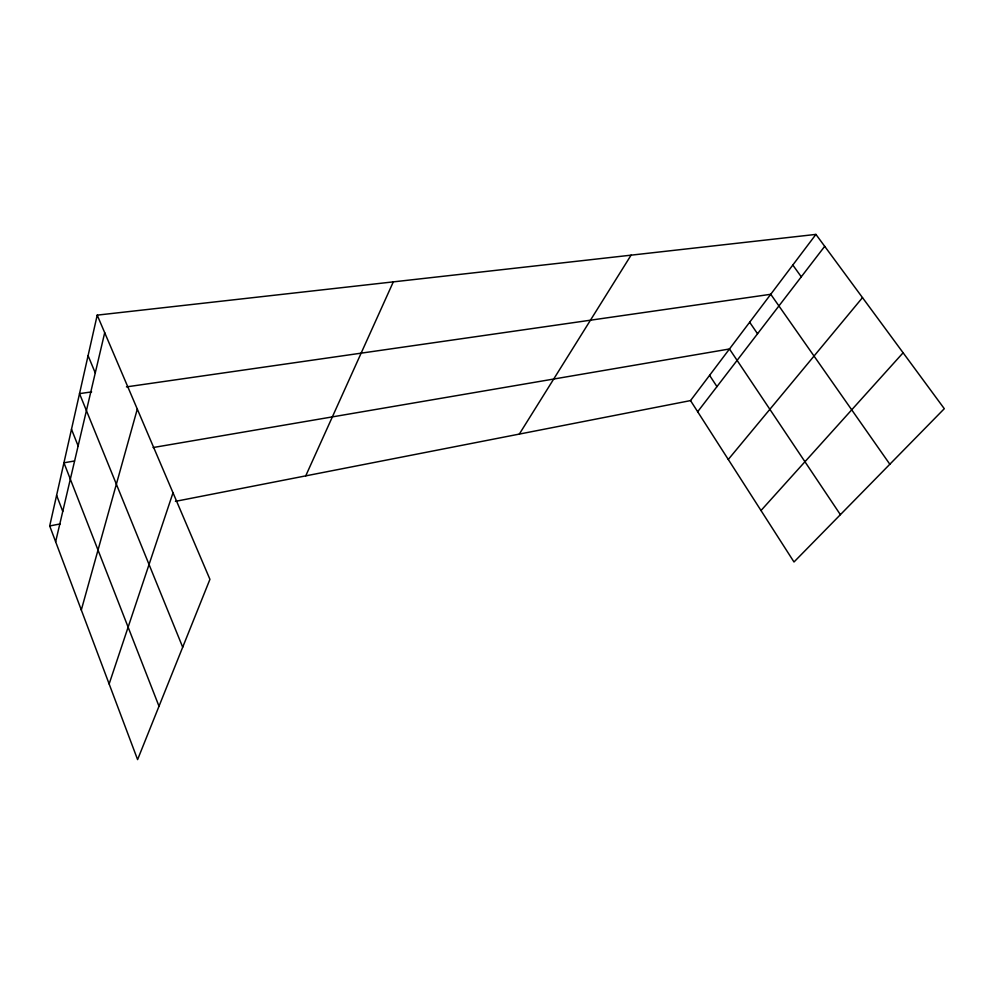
<?xml version="1.0" encoding="UTF-8"?>
<svg xmlns="http://www.w3.org/2000/svg" width="994" height="994" viewBox="0 0 994 994"><rect width="100%" height="100%" fill="white"/><g stroke="black" fill="none" stroke-linecap="round" stroke-linejoin="round"><path stroke-width="1.49" d="M97.213 315.135L209.933 579.328L137.594 759.602L49.7 525.963L97.213 315.135L815.925 234.398L944.3 408.696L793.995 561.983L690.532 400.594L175.429 501.361M55.639 541.755L104.705 332.704M81.309 610.005L137.296 409.093M109.141 683.971L173.006 492.788M305.73 475.877L393.313 281.874M519.315 434.092L631.078 255.16M690.532 400.594L815.925 234.398M697.664 411.727L824.709 246.326M728.279 459.464L862.494 297.616M761.006 510.518L903.111 352.783M49.7 525.963L60.261 523.9M74.5 460.992L63.939 462.794L159.003 706.249M153.088 447.548L729.472 348.981L840.39 514.668M91.634 391.884L79.52 393.636L182.697 647.193M126.449 386.89L770.748 294.286L889.841 464.248M792.814 265.038L801.276 276.829M749.65 322.23L757.552 333.76M709.579 375.347L716.96 386.616M88.081 355.666L95.262 372.924M71.493 429.271L78.128 445.933M56.608 495.323L62.759 511.388"/></g></svg>
